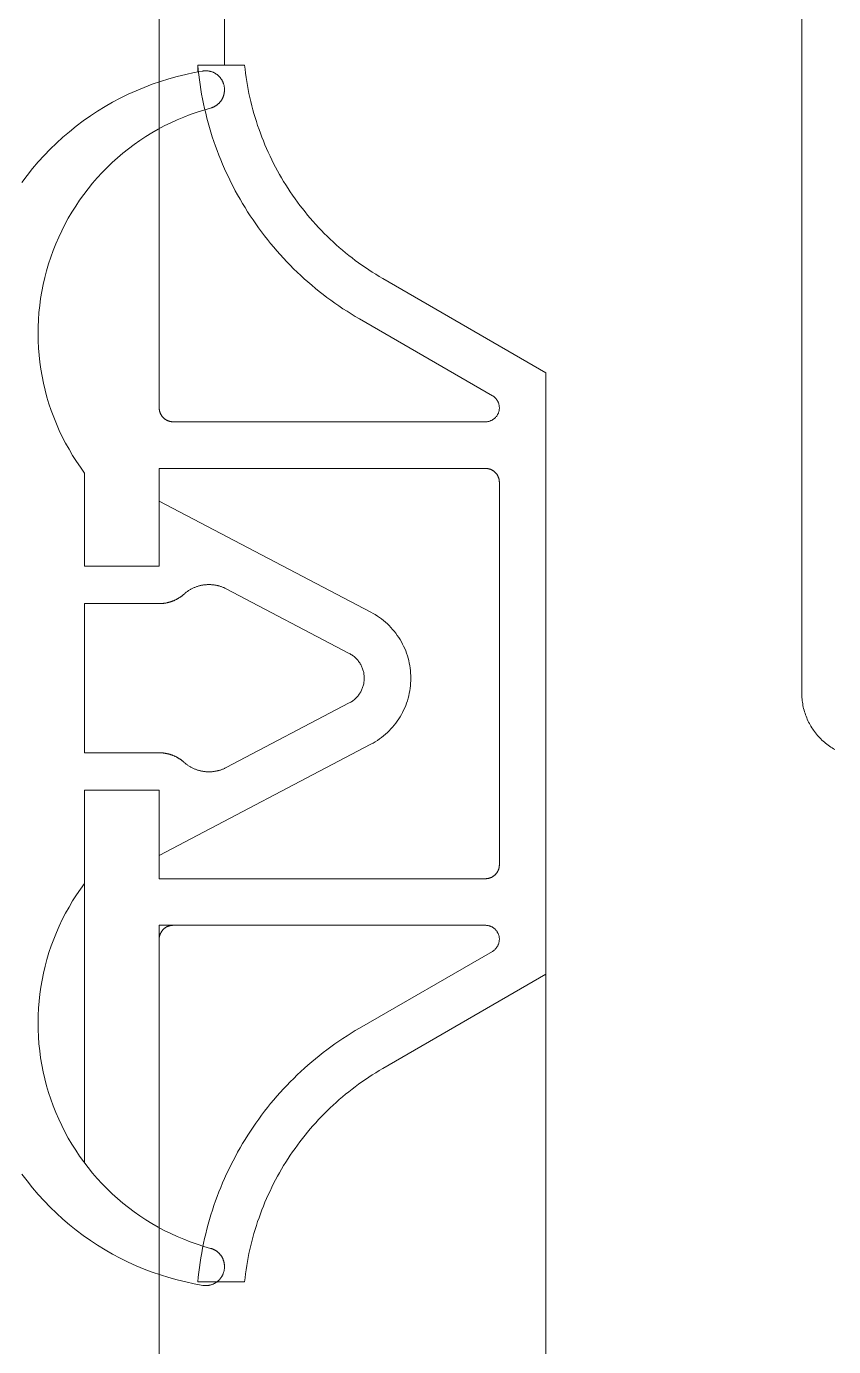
# Model space of a CAD drawing. Header units: millimetres. Extents: x -159872 to 386485, y -250577 to 158966.
# Drawn here: x 368960.78 to 368978.1, y 14295.59 to 14323.9 of the extents above; entities that cross this region are included whole.
import ezdxf

# ---------------------------------------------------------------- set-up
doc = ezdxf.new("R2010")
doc.units = ezdxf.units.MM
doc.layers.get('0').update_dxf_attribs({"lineweight": 25})
doc.layers.add('LDS-equipment-kitchen equipment', color=3, linetype='Continuous', lineweight=13)

# ---------------------------------------------------------------- blocks, each defined once
blk = doc.blocks.new('A$C73be1ed8')
for points in [[(617.19, 672.852, 0), (617.223, 673.036, 0), (617.262, 673.219, 0), (617.306, 673.401, 0), (617.356, 673.581, 0), (617.412, 673.76, 0), (617.473, 673.937, 0), (617.539, 674.111, 0), (617.611, 674.284, 0), (617.689, 674.454, 0), (617.771, 674.622, 0), (617.859, 674.787, 0), (617.952, 674.949, 0), (618.05, 675.109, 0), (618.153, 675.265, 0), (618.26, 675.418, 0), (618.373, 675.567, 0), (618.49, 675.713, 0), (618.611, 675.856, 0), (618.737, 675.994, 0), (618.867, 676.128, 0), (619.001, 676.259, 0), (619.14, 676.385, 0), (619.282, 676.506, 0), (619.428, 676.623, 0), (619.577, 676.736, 0)], [(640.847, 676.736, 0), (640.997, 676.623, 0), (641.142, 676.506, 0), (641.285, 676.385, 0), (641.423, 676.259, 0), (641.557, 676.128, 0), (641.687, 675.994, 0), (641.813, 675.856, 0), (641.934, 675.713, 0), (642.051, 675.567, 0), (642.164, 675.418, 0), (642.271, 675.265, 0), (642.374, 675.109, 0), (642.472, 674.949, 0), (642.565, 674.787, 0), (642.653, 674.622, 0), (642.736, 674.454, 0), (642.813, 674.284, 0), (642.885, 674.111, 0), (642.952, 673.937, 0), (643.013, 673.76, 0), (643.068, 673.581, 0), (643.118, 673.401, 0), (643.163, 673.219, 0), (643.201, 673.036, 0), (643.234, 672.852, 0)], [(617.983, 672.684, 0), (618.025, 672.831, 0), (618.071, 672.976, 0), (618.122, 673.12, 0), (618.177, 673.262, 0), (618.236, 673.403, 0), (618.3, 673.541, 0), (618.367, 673.678, 0), (618.439, 673.812, 0), (618.515, 673.945, 0), (618.595, 674.074, 0), (618.679, 674.202, 0), (618.767, 674.327, 0), (618.858, 674.449, 0), (618.954, 674.568, 0), (619.052, 674.684, 0), (619.155, 674.797, 0), (619.26, 674.907, 0), (619.369, 675.014, 0), (619.481, 675.117, 0), (619.597, 675.217, 0), (619.715, 675.313, 0), (619.836, 675.406, 0), (619.96, 675.495, 0), (620.087, 675.58, 0), (620.216, 675.661, 0), (620.347, 675.738, 0), (620.481, 675.811, 0), (620.617, 675.88, 0), (620.755, 675.945, 0), (620.895, 676.006, 0), (621.037, 676.062, 0), (621.18, 676.114, 0), (621.325, 676.162, 0), (621.471, 676.205, 0), (621.619, 676.243, 0), (621.767, 676.277, 0), (621.917, 676.307, 0), (622.067, 676.332, 0), (622.218, 676.352, 0), (622.37, 676.368, 0), (622.522, 676.379, 0), (622.675, 676.386, 0), (622.827, 676.388, 0), (622.98, 676.385, 0), (623.132, 676.378, 0), (623.284, 676.366, 0), (623.435, 676.349, 0), (623.586, 676.328, 0), (623.737, 676.302, 0), (623.886, 676.271, 0), (624.035, 676.236, 0), (624.182, 676.197, 0), (624.328, 676.153, 0), (624.472, 676.104, 0), (624.616, 676.051, 0), (624.757, 675.994, 0), (624.896, 675.933, 0), (625.034, 675.867, 0), (625.17, 675.797, 0), (625.303, 675.723, 0), (625.434, 675.645, 0), (625.563, 675.563, 0), (625.689, 675.477, 0), (625.812, 675.388, 0)], [(634.612, 675.388, 0), (634.736, 675.477, 0), (634.862, 675.563, 0), (634.99, 675.645, 0), (635.121, 675.723, 0), (635.255, 675.797, 0), (635.39, 675.867, 0), (635.528, 675.933, 0), (635.667, 675.994, 0), (635.809, 676.051, 0), (635.952, 676.104, 0), (636.096, 676.153, 0), (636.242, 676.197, 0), (636.39, 676.236, 0), (636.538, 676.271, 0), (636.688, 676.302, 0), (636.838, 676.328, 0), (636.989, 676.349, 0), (637.14, 676.366, 0), (637.292, 676.378, 0), (637.445, 676.385, 0), (637.597, 676.388, 0), (637.75, 676.386, 0), (637.902, 676.379, 0), (638.054, 676.368, 0), (638.206, 676.352, 0), (638.357, 676.332, 0), (638.507, 676.307, 0), (638.657, 676.277, 0), (638.806, 676.243, 0), (638.953, 676.205, 0), (639.099, 676.162, 0), (639.244, 676.114, 0), (639.388, 676.062, 0), (639.529, 676.006, 0), (639.669, 675.945, 0), (639.807, 675.88, 0), (639.943, 675.811, 0), (640.077, 675.738, 0), (640.209, 675.661, 0), (640.338, 675.58, 0), (640.464, 675.495, 0), (640.588, 675.406, 0), (640.709, 675.313, 0), (640.828, 675.217, 0), (640.943, 675.117, 0), (641.055, 675.014, 0), (641.164, 674.907, 0), (641.27, 674.797, 0), (641.372, 674.684, 0), (641.471, 674.568, 0), (641.566, 674.449, 0), (641.657, 674.327, 0), (641.745, 674.202, 0), (641.829, 674.074, 0), (641.909, 673.945, 0), (641.985, 673.812, 0), (642.057, 673.678, 0), (642.125, 673.541, 0), (642.188, 673.403, 0), (642.248, 673.262, 0), (642.303, 673.12, 0), (642.353, 672.976, 0), (642.399, 672.831, 0), (642.441, 672.684, 0)], [(624.612, 673.788, 0), (624.619, 673.788, 0), (624.627, 673.788, 0), (624.634, 673.787, 0), (624.642, 673.786, 0), (624.649, 673.786, 0), (624.656, 673.785, 0), (624.663, 673.783, 0), (624.671, 673.782, 0), (624.678, 673.781, 0), (624.685, 673.779, 0), (624.692, 673.777, 0), (624.699, 673.775, 0), (624.706, 673.773, 0), (624.713, 673.77, 0), (624.72, 673.768, 0), (624.727, 673.765, 0), (624.734, 673.762, 0), (624.74, 673.759, 0), (624.747, 673.756, 0), (624.754, 673.752, 0), (624.76, 673.749, 0), (624.766, 673.745, 0), (624.773, 673.741, 0), (624.779, 673.737, 0), (624.785, 673.733, 0), (624.791, 673.729, 0), (624.797, 673.724, 0), (624.802, 673.72, 0), (624.808, 673.715, 0), (624.814, 673.71, 0), (624.819, 673.705, 0), (624.824, 673.7, 0), (624.829, 673.695, 0), (624.834, 673.689, 0), (624.839, 673.684, 0), (624.844, 673.678, 0), (624.849, 673.672, 0), (624.853, 673.667, 0), (624.857, 673.661, 0), (624.862, 673.655, 0), (624.866, 673.648, 0), (624.869, 673.642, 0), (624.873, 673.636, 0), (624.877, 673.629, 0), (624.88, 673.623, 0), (624.883, 673.616, 0), (624.886, 673.609, 0), (624.889, 673.603, 0), (624.892, 673.596, 0), (624.895, 673.589, 0), (624.897, 673.582, 0), (624.899, 673.575, 0), (624.901, 673.568, 0), (624.903, 673.561, 0), (624.905, 673.554, 0), (624.906, 673.546, 0), (624.908, 673.539, 0), (624.909, 673.532, 0), (624.91, 673.525, 0), (624.911, 673.517, 0), (624.911, 673.51, 0), (624.912, 673.503, 0), (624.912, 673.495, 0), (624.912, 673.488, 0)], [(628.612, 673.788, 0), (628.612, 673.779, 0), (628.612, 673.77, 0), (628.612, 673.76, 0), (628.611, 673.751, 0), (628.611, 673.742, 0), (628.61, 673.733, 0), (628.61, 673.724, 0), (628.609, 673.715, 0), (628.608, 673.706, 0), (628.607, 673.697, 0), (628.606, 673.688, 0), (628.605, 673.679, 0), (628.603, 673.67, 0), (628.602, 673.661, 0), (628.6, 673.652, 0), (628.599, 673.643, 0), (628.597, 673.634, 0), (628.595, 673.625, 0), (628.593, 673.616, 0), (628.591, 673.607, 0), (628.589, 673.598, 0), (628.587, 673.589, 0), (628.585, 673.58, 0), (628.582, 673.572, 0), (628.58, 673.563, 0), (628.577, 673.554, 0), (628.574, 673.545, 0), (628.572, 673.537, 0), (628.569, 673.528, 0), (628.566, 673.519, 0), (628.563, 673.511, 0), (628.559, 673.502, 0), (628.556, 673.494, 0), (628.553, 673.485, 0), (628.549, 673.477, 0), (628.546, 673.469, 0), (628.542, 673.46, 0), (628.538, 673.452, 0), (628.534, 673.444, 0), (628.53, 673.435, 0), (628.526, 673.427, 0), (628.522, 673.419, 0), (628.518, 673.411, 0), (628.513, 673.403, 0), (628.509, 673.395, 0), (628.505, 673.387, 0), (628.5, 673.379, 0), (628.495, 673.371, 0), (628.49, 673.364, 0), (628.486, 673.356, 0), (628.481, 673.348, 0), (628.475, 673.341, 0), (628.47, 673.333, 0), (628.465, 673.326, 0), (628.46, 673.318, 0), (628.454, 673.311, 0), (628.449, 673.304, 0), (628.443, 673.296, 0), (628.438, 673.289, 0), (628.432, 673.282, 0), (628.426, 673.275, 0), (628.42, 673.268, 0), (628.414, 673.261, 0), (628.408, 673.254, 0)], [(632.016, 673.254, 0), (632.01, 673.261, 0), (632.004, 673.268, 0), (631.998, 673.275, 0), (631.992, 673.282, 0), (631.987, 673.289, 0), (631.981, 673.296, 0), (631.975, 673.304, 0), (631.97, 673.311, 0), (631.964, 673.318, 0), (631.959, 673.326, 0), (631.954, 673.333, 0), (631.949, 673.341, 0), (631.944, 673.348, 0), (631.939, 673.356, 0), (631.934, 673.364, 0), (631.929, 673.371, 0), (631.924, 673.379, 0), (631.92, 673.387, 0), (631.915, 673.395, 0), (631.911, 673.403, 0), (631.906, 673.411, 0), (631.902, 673.419, 0), (631.898, 673.427, 0), (631.894, 673.435, 0), (631.89, 673.444, 0), (631.886, 673.452, 0), (631.882, 673.46, 0), (631.879, 673.469, 0), (631.875, 673.477, 0), (631.872, 673.485, 0), (631.868, 673.494, 0), (631.865, 673.502, 0), (631.862, 673.511, 0), (631.859, 673.519, 0), (631.856, 673.528, 0), (631.853, 673.537, 0), (631.85, 673.545, 0), (631.847, 673.554, 0), (631.844, 673.563, 0), (631.842, 673.572, 0), (631.84, 673.58, 0), (631.837, 673.589, 0), (631.835, 673.598, 0), (631.833, 673.607, 0), (631.831, 673.616, 0), (631.829, 673.625, 0), (631.827, 673.634, 0), (631.825, 673.643, 0), (631.824, 673.652, 0), (631.822, 673.661, 0), (631.821, 673.67, 0), (631.82, 673.679, 0), (631.818, 673.688, 0), (631.817, 673.697, 0), (631.816, 673.706, 0), (631.815, 673.715, 0), (631.815, 673.724, 0), (631.814, 673.733, 0), (631.813, 673.742, 0), (631.813, 673.751, 0), (631.813, 673.76, 0), (631.812, 673.77, 0), (631.812, 673.779, 0), (631.812, 673.788, 0)], [(635.712, 673.488, 0), (635.712, 673.495, 0), (635.712, 673.503, 0), (635.713, 673.51, 0), (635.714, 673.517, 0), (635.714, 673.525, 0), (635.715, 673.532, 0), (635.717, 673.539, 0), (635.718, 673.546, 0), (635.719, 673.554, 0), (635.721, 673.561, 0), (635.723, 673.568, 0), (635.725, 673.575, 0), (635.727, 673.582, 0), (635.73, 673.589, 0), (635.732, 673.596, 0), (635.735, 673.603, 0), (635.738, 673.609, 0), (635.741, 673.616, 0), (635.744, 673.623, 0), (635.748, 673.629, 0), (635.751, 673.636, 0), (635.755, 673.642, 0), (635.759, 673.648, 0), (635.763, 673.655, 0), (635.767, 673.661, 0), (635.771, 673.667, 0), (635.776, 673.672, 0), (635.78, 673.678, 0), (635.785, 673.684, 0), (635.79, 673.689, 0), (635.795, 673.695, 0), (635.8, 673.7, 0), (635.805, 673.705, 0), (635.811, 673.71, 0), (635.816, 673.715, 0), (635.822, 673.72, 0), (635.828, 673.724, 0), (635.833, 673.729, 0), (635.839, 673.733, 0), (635.845, 673.737, 0), (635.852, 673.741, 0), (635.858, 673.745, 0), (635.864, 673.749, 0), (635.871, 673.752, 0), (635.877, 673.756, 0), (635.884, 673.759, 0), (635.891, 673.762, 0), (635.897, 673.765, 0), (635.904, 673.768, 0), (635.911, 673.77, 0), (635.918, 673.773, 0), (635.925, 673.775, 0), (635.932, 673.777, 0), (635.939, 673.779, 0), (635.946, 673.781, 0), (635.954, 673.782, 0), (635.961, 673.783, 0), (635.968, 673.785, 0), (635.975, 673.786, 0), (635.983, 673.786, 0), (635.99, 673.787, 0), (635.997, 673.788, 0), (636.005, 673.788, 0), (636.012, 673.788, 0)], [(628.296, 672.349, 0), (628.289, 672.363, 0), (628.282, 672.376, 0), (628.276, 672.39, 0), (628.27, 672.404, 0), (628.264, 672.418, 0), (628.258, 672.432, 0), (628.253, 672.446, 0), (628.248, 672.461, 0), (628.243, 672.475, 0), (628.239, 672.489, 0), (628.234, 672.504, 0), (628.23, 672.519, 0), (628.227, 672.533, 0), (628.223, 672.548, 0), (628.22, 672.563, 0), (628.217, 672.578, 0), (628.215, 672.593, 0), (628.212, 672.608, 0), (628.21, 672.623, 0), (628.209, 672.638, 0), (628.207, 672.653, 0), (628.206, 672.668, 0), (628.205, 672.683, 0), (628.205, 672.698, 0), (628.204, 672.713, 0), (628.204, 672.729, 0), (628.205, 672.744, 0), (628.205, 672.759, 0), (628.206, 672.774, 0), (628.207, 672.789, 0), (628.209, 672.804, 0), (628.21, 672.819, 0), (628.213, 672.834, 0), (628.215, 672.849, 0), (628.217, 672.864, 0), (628.22, 672.879, 0), (628.223, 672.894, 0), (628.227, 672.909, 0), (628.231, 672.924, 0), (628.234, 672.938, 0), (628.239, 672.953, 0), (628.243, 672.967, 0), (628.248, 672.982, 0), (628.253, 672.996, 0), (628.259, 673.01, 0), (628.264, 673.024, 0), (628.27, 673.038, 0), (628.276, 673.052, 0), (628.283, 673.066, 0), (628.289, 673.079, 0), (628.296, 673.093, 0), (628.303, 673.106, 0), (628.311, 673.119, 0), (628.318, 673.132, 0), (628.326, 673.145, 0), (628.335, 673.158, 0), (628.343, 673.171, 0), (628.352, 673.183, 0), (628.36, 673.196, 0), (628.37, 673.208, 0), (628.379, 673.22, 0), (628.388, 673.231, 0), (628.398, 673.243, 0), (628.408, 673.254, 0)], [(632.016, 673.254, 0), (632.026, 673.243, 0), (632.036, 673.231, 0), (632.045, 673.22, 0), (632.055, 673.208, 0), (632.064, 673.196, 0), (632.073, 673.183, 0), (632.081, 673.171, 0), (632.09, 673.158, 0), (632.098, 673.145, 0), (632.106, 673.132, 0), (632.114, 673.119, 0), (632.121, 673.106, 0), (632.128, 673.093, 0), (632.135, 673.079, 0), (632.142, 673.066, 0), (632.148, 673.052, 0), (632.154, 673.038, 0), (632.16, 673.024, 0), (632.166, 673.01, 0), (632.171, 672.996, 0), (632.176, 672.982, 0), (632.181, 672.967, 0), (632.186, 672.953, 0), (632.19, 672.938, 0), (632.194, 672.924, 0), (632.197, 672.909, 0), (632.201, 672.894, 0), (632.204, 672.879, 0), (632.207, 672.864, 0), (632.209, 672.849, 0), (632.212, 672.834, 0), (632.214, 672.819, 0), (632.215, 672.804, 0), (632.217, 672.789, 0), (632.218, 672.774, 0), (632.219, 672.759, 0), (632.22, 672.744, 0), (632.22, 672.729, 0), (632.22, 672.713, 0), (632.22, 672.698, 0), (632.219, 672.683, 0), (632.218, 672.668, 0), (632.217, 672.653, 0), (632.216, 672.638, 0), (632.214, 672.623, 0), (632.212, 672.608, 0), (632.21, 672.593, 0), (632.207, 672.578, 0), (632.204, 672.563, 0), (632.201, 672.548, 0), (632.198, 672.533, 0), (632.194, 672.519, 0), (632.19, 672.504, 0), (632.186, 672.489, 0), (632.181, 672.475, 0), (632.176, 672.461, 0), (632.171, 672.446, 0), (632.166, 672.432, 0), (632.16, 672.418, 0), (632.154, 672.404, 0), (632.148, 672.39, 0), (632.142, 672.376, 0), (632.135, 672.363, 0), (632.128, 672.349, 0)], [(617.585, 672.388, 0), (617.574, 672.388, 0), (617.563, 672.388, 0), (617.552, 672.389, 0), (617.542, 672.39, 0), (617.531, 672.392, 0), (617.52, 672.393, 0), (617.51, 672.395, 0), (617.499, 672.397, 0), (617.488, 672.4, 0), (617.478, 672.402, 0), (617.468, 672.405, 0), (617.457, 672.409, 0), (617.447, 672.412, 0), (617.437, 672.416, 0), (617.427, 672.42, 0), (617.417, 672.425, 0), (617.407, 672.429, 0), (617.398, 672.434, 0), (617.388, 672.44, 0), (617.379, 672.445, 0), (617.37, 672.451, 0), (617.361, 672.457, 0), (617.352, 672.463, 0), (617.343, 672.469, 0), (617.334, 672.476, 0), (617.326, 672.483, 0), (617.318, 672.49, 0), (617.31, 672.497, 0), (617.302, 672.505, 0), (617.295, 672.513, 0), (617.287, 672.521, 0), (617.28, 672.529, 0), (617.273, 672.537, 0), (617.267, 672.546, 0), (617.26, 672.554, 0), (617.254, 672.563, 0), (617.248, 672.572, 0), (617.242, 672.581, 0), (617.237, 672.591, 0), (617.232, 672.6, 0), (617.227, 672.61, 0), (617.222, 672.62, 0), (617.218, 672.63, 0), (617.213, 672.64, 0), (617.21, 672.65, 0), (617.206, 672.66, 0), (617.203, 672.67, 0), (617.2, 672.681, 0), (617.197, 672.691, 0), (617.194, 672.702, 0), (617.192, 672.712, 0), (617.19, 672.723, 0), (617.189, 672.734, 0), (617.187, 672.744, 0), (617.186, 672.755, 0), (617.186, 672.766, 0), (617.185, 672.777, 0), (617.185, 672.787, 0), (617.185, 672.798, 0), (617.185, 672.809, 0), (617.186, 672.82, 0), (617.187, 672.831, 0), (617.189, 672.841, 0), (617.19, 672.852, 0)], [(617.262, 672.959, 0), (617.367, 672.949, 0), (617.471, 672.938, 0), (617.575, 672.924, 0), (617.679, 672.91, 0), (617.782, 672.893, 0), (617.885, 672.876, 0), (617.989, 672.856, 0), (618.091, 672.835, 0), (618.194, 672.813, 0), (618.296, 672.789, 0), (618.397, 672.764, 0), (618.499, 672.737, 0), (618.6, 672.708, 0), (618.7, 672.678, 0), (618.8, 672.646, 0), (618.9, 672.613, 0), (618.999, 672.579, 0), (619.097, 672.543, 0), (619.195, 672.506, 0), (619.292, 672.467, 0), (619.389, 672.426, 0), (619.485, 672.384, 0), (619.581, 672.341, 0), (619.676, 672.296, 0), (619.77, 672.25, 0), (619.863, 672.203, 0), (619.956, 672.154, 0), (620.048, 672.104, 0), (620.139, 672.052, 0), (620.23, 671.999, 0), (620.319, 671.945, 0), (620.408, 671.889, 0), (620.496, 671.832, 0), (620.583, 671.774, 0), (620.67, 671.714, 0), (620.755, 671.653, 0), (620.839, 671.591, 0), (620.923, 671.527, 0), (621.005, 671.463, 0), (621.087, 671.397, 0), (621.167, 671.33, 0), (621.247, 671.261, 0), (621.325, 671.192, 0), (621.403, 671.121, 0), (621.479, 671.049, 0), (621.555, 670.976, 0), (621.629, 670.902, 0), (621.702, 670.827, 0), (621.774, 670.751, 0), (621.845, 670.673, 0), (621.914, 670.595, 0), (621.983, 670.515, 0), (622.05, 670.435, 0), (622.116, 670.354, 0), (622.181, 670.271, 0), (622.244, 670.188, 0), (622.307, 670.103, 0), (622.368, 670.018, 0), (622.427, 669.932, 0), (622.486, 669.845, 0), (622.543, 669.757, 0), (622.599, 669.668, 0), (622.653, 669.579, 0), (622.706, 669.488, 0)], [(637.918, 669.488, 0), (637.971, 669.579, 0), (638.025, 669.668, 0), (638.081, 669.757, 0), (638.138, 669.845, 0), (638.197, 669.932, 0), (638.257, 670.018, 0), (638.318, 670.104, 0), (638.38, 670.188, 0), (638.443, 670.271, 0), (638.508, 670.354, 0), (638.574, 670.435, 0), (638.641, 670.516, 0), (638.71, 670.595, 0), (638.78, 670.674, 0), (638.85, 670.751, 0), (638.922, 670.827, 0), (638.995, 670.903, 0), (639.069, 670.977, 0), (639.145, 671.05, 0), (639.221, 671.122, 0), (639.299, 671.192, 0), (639.377, 671.262, 0), (639.457, 671.33, 0), (639.537, 671.397, 0), (639.619, 671.463, 0), (639.701, 671.528, 0), (639.785, 671.591, 0), (639.869, 671.654, 0), (639.954, 671.715, 0), (640.041, 671.774, 0), (640.128, 671.833, 0), (640.216, 671.89, 0), (640.305, 671.945, 0), (640.394, 672, 0), (640.485, 672.053, 0), (640.576, 672.105, 0), (640.668, 672.155, 0), (640.761, 672.204, 0), (640.854, 672.251, 0), (640.948, 672.297, 0), (641.043, 672.342, 0), (641.139, 672.385, 0), (641.235, 672.427, 0), (641.332, 672.468, 0), (641.429, 672.507, 0), (641.527, 672.544, 0), (641.625, 672.58, 0), (641.724, 672.615, 0), (641.824, 672.648, 0), (641.924, 672.679, 0), (642.024, 672.709, 0), (642.125, 672.738, 0), (642.227, 672.765, 0), (642.328, 672.79, 0), (642.43, 672.814, 0), (642.533, 672.837, 0), (642.636, 672.858, 0), (642.739, 672.877, 0), (642.842, 672.895, 0), (642.946, 672.911, 0), (643.049, 672.926, 0), (643.154, 672.939, 0), (643.258, 672.951, 0), (643.362, 672.961, 0)], [(643.234, 672.852, 0), (643.236, 672.841, 0), (643.237, 672.831, 0), (643.238, 672.82, 0), (643.239, 672.809, 0), (643.239, 672.798, 0), (643.239, 672.787, 0), (643.239, 672.777, 0), (643.239, 672.766, 0), (643.238, 672.755, 0), (643.237, 672.744, 0), (643.236, 672.734, 0), (643.234, 672.723, 0), (643.232, 672.712, 0), (643.23, 672.702, 0), (643.227, 672.691, 0), (643.225, 672.681, 0), (643.222, 672.67, 0), (643.218, 672.66, 0), (643.215, 672.65, 0), (643.211, 672.64, 0), (643.207, 672.63, 0), (643.202, 672.62, 0), (643.198, 672.61, 0), (643.193, 672.6, 0), (643.187, 672.591, 0), (643.182, 672.581, 0), (643.176, 672.572, 0), (643.17, 672.563, 0), (643.164, 672.554, 0), (643.158, 672.546, 0), (643.151, 672.537, 0), (643.144, 672.529, 0), (643.137, 672.521, 0), (643.13, 672.513, 0), (643.122, 672.505, 0), (643.114, 672.497, 0), (643.106, 672.49, 0), (643.098, 672.483, 0), (643.09, 672.476, 0), (643.081, 672.469, 0), (643.073, 672.463, 0), (643.064, 672.457, 0), (643.055, 672.451, 0), (643.045, 672.445, 0), (643.036, 672.44, 0), (643.027, 672.434, 0), (643.017, 672.429, 0), (643.007, 672.425, 0), (642.997, 672.42, 0), (642.987, 672.416, 0), (642.977, 672.412, 0), (642.967, 672.409, 0), (642.957, 672.405, 0), (642.946, 672.402, 0), (642.936, 672.4, 0), (642.925, 672.397, 0), (642.915, 672.395, 0), (642.904, 672.393, 0), (642.893, 672.392, 0), (642.883, 672.39, 0), (642.872, 672.389, 0), (642.861, 672.388, 0), (642.85, 672.388, 0), (642.839, 672.388, 0)], [(617.983, 672.684, 0), (617.981, 672.676, 0), (617.979, 672.668, 0), (617.976, 672.661, 0), (617.973, 672.653, 0), (617.97, 672.645, 0), (617.968, 672.638, 0), (617.964, 672.63, 0), (617.961, 672.623, 0), (617.958, 672.615, 0), (617.954, 672.608, 0), (617.95, 672.601, 0), (617.946, 672.593, 0), (617.942, 672.586, 0), (617.938, 672.579, 0), (617.934, 672.572, 0), (617.929, 672.566, 0), (617.925, 672.559, 0), (617.92, 672.552, 0), (617.915, 672.546, 0), (617.91, 672.539, 0), (617.905, 672.533, 0), (617.9, 672.527, 0), (617.894, 672.52, 0), (617.889, 672.514, 0), (617.883, 672.508, 0), (617.877, 672.503, 0), (617.871, 672.497, 0), (617.865, 672.491, 0), (617.859, 672.486, 0), (617.853, 672.481, 0), (617.847, 672.476, 0), (617.84, 672.47, 0), (617.834, 672.466, 0), (617.827, 672.461, 0), (617.82, 672.456, 0), (617.813, 672.452, 0), (617.807, 672.447, 0), (617.8, 672.443, 0), (617.792, 672.439, 0), (617.785, 672.435, 0), (617.778, 672.431, 0), (617.771, 672.428, 0), (617.763, 672.424, 0), (617.756, 672.421, 0), (617.748, 672.418, 0), (617.741, 672.415, 0), (617.733, 672.412, 0), (617.725, 672.409, 0), (617.718, 672.407, 0), (617.71, 672.404, 0), (617.702, 672.402, 0), (617.694, 672.4, 0), (617.686, 672.398, 0), (617.678, 672.396, 0), (617.67, 672.395, 0), (617.662, 672.393, 0), (617.654, 672.392, 0), (617.646, 672.391, 0), (617.638, 672.39, 0), (617.629, 672.389, 0), (617.621, 672.389, 0), (617.613, 672.388, 0), (617.605, 672.388, 0), (617.597, 672.388, 0)], [(642.827, 672.388, 0), (642.819, 672.388, 0), (642.811, 672.388, 0), (642.803, 672.389, 0), (642.795, 672.389, 0), (642.787, 672.39, 0), (642.779, 672.391, 0), (642.77, 672.392, 0), (642.762, 672.393, 0), (642.754, 672.395, 0), (642.746, 672.396, 0), (642.738, 672.398, 0), (642.73, 672.4, 0), (642.722, 672.402, 0), (642.715, 672.404, 0), (642.707, 672.407, 0), (642.699, 672.409, 0), (642.691, 672.412, 0), (642.684, 672.415, 0), (642.676, 672.418, 0), (642.668, 672.421, 0), (642.661, 672.424, 0), (642.654, 672.428, 0), (642.646, 672.431, 0), (642.639, 672.435, 0), (642.632, 672.439, 0), (642.625, 672.443, 0), (642.618, 672.447, 0), (642.611, 672.452, 0), (642.604, 672.456, 0), (642.597, 672.461, 0), (642.591, 672.466, 0), (642.584, 672.47, 0), (642.578, 672.476, 0), (642.571, 672.481, 0), (642.565, 672.486, 0), (642.559, 672.491, 0), (642.553, 672.497, 0), (642.547, 672.503, 0), (642.541, 672.508, 0), (642.536, 672.514, 0), (642.53, 672.52, 0), (642.525, 672.527, 0), (642.519, 672.533, 0), (642.514, 672.539, 0), (642.509, 672.546, 0), (642.504, 672.552, 0), (642.5, 672.559, 0), (642.495, 672.566, 0), (642.491, 672.572, 0), (642.486, 672.579, 0), (642.482, 672.586, 0), (642.478, 672.593, 0), (642.474, 672.601, 0), (642.47, 672.608, 0), (642.467, 672.615, 0), (642.463, 672.623, 0), (642.46, 672.63, 0), (642.457, 672.638, 0), (642.454, 672.645, 0), (642.451, 672.653, 0), (642.448, 672.661, 0), (642.446, 672.668, 0), (642.443, 672.676, 0), (642.441, 672.684, 0)], [(617.262, 671.956, 0), (617.35, 671.946, 0), (617.438, 671.935, 0), (617.526, 671.923, 0), (617.613, 671.909, 0), (617.7, 671.894, 0), (617.787, 671.878, 0), (617.874, 671.861, 0), (617.96, 671.842, 0), (618.047, 671.822, 0), (618.133, 671.8, 0), (618.218, 671.778, 0), (618.303, 671.754, 0), (618.388, 671.729, 0), (618.473, 671.703, 0), (618.557, 671.675, 0), (618.64, 671.646, 0), (618.724, 671.616, 0), (618.806, 671.585, 0), (618.889, 671.552, 0), (618.971, 671.519, 0), (619.052, 671.484, 0), (619.133, 671.448, 0), (619.213, 671.41, 0), (619.293, 671.372, 0), (619.372, 671.332, 0), (619.45, 671.291, 0), (619.528, 671.249, 0), (619.606, 671.206, 0), (619.682, 671.162, 0), (619.758, 671.117, 0), (619.833, 671.07, 0), (619.908, 671.023, 0), (619.982, 670.974, 0), (620.055, 670.924, 0), (620.128, 670.873, 0), (620.199, 670.821, 0), (620.27, 670.768, 0), (620.34, 670.714, 0), (620.41, 670.659, 0), (620.478, 670.603, 0), (620.546, 670.546, 0), (620.613, 670.488, 0), (620.679, 670.429, 0), (620.744, 670.369, 0), (620.808, 670.308, 0), (620.871, 670.246, 0), (620.933, 670.184, 0), (620.995, 670.12, 0), (621.055, 670.055, 0), (621.115, 669.99, 0), (621.173, 669.923, 0), (621.231, 669.856, 0), (621.287, 669.788, 0), (621.343, 669.719, 0), (621.398, 669.65, 0), (621.451, 669.579, 0), (621.503, 669.508, 0), (621.555, 669.436, 0), (621.605, 669.363, 0), (621.654, 669.289, 0), (621.703, 669.215, 0), (621.75, 669.14, 0), (621.796, 669.065, 0), (621.84, 668.988, 0)], [(638.784, 668.988, 0), (638.829, 669.065, 0), (638.875, 669.14, 0), (638.922, 669.215, 0), (638.97, 669.289, 0), (639.019, 669.363, 0), (639.069, 669.436, 0), (639.121, 669.508, 0), (639.173, 669.579, 0), (639.227, 669.65, 0), (639.281, 669.719, 0), (639.337, 669.788, 0), (639.393, 669.856, 0), (639.451, 669.923, 0), (639.509, 669.99, 0), (639.569, 670.055, 0), (639.629, 670.12, 0), (639.691, 670.184, 0), (639.753, 670.246, 0), (639.816, 670.308, 0), (639.881, 670.369, 0), (639.946, 670.429, 0), (640.012, 670.488, 0), (640.078, 670.546, 0), (640.146, 670.603, 0), (640.215, 670.659, 0), (640.284, 670.714, 0), (640.354, 670.768, 0), (640.425, 670.821, 0), (640.497, 670.873, 0), (640.569, 670.924, 0), (640.642, 670.974, 0), (640.716, 671.023, 0), (640.791, 671.07, 0), (640.866, 671.117, 0), (640.942, 671.162, 0), (641.019, 671.206, 0), (641.096, 671.249, 0), (641.174, 671.291, 0), (641.252, 671.332, 0), (641.332, 671.372, 0), (641.411, 671.41, 0), (641.492, 671.448, 0), (641.572, 671.484, 0), (641.654, 671.519, 0), (641.735, 671.552, 0), (641.818, 671.585, 0), (641.901, 671.616, 0), (641.984, 671.646, 0), (642.068, 671.675, 0), (642.152, 671.703, 0), (642.236, 671.729, 0), (642.321, 671.754, 0), (642.406, 671.778, 0), (642.492, 671.8, 0), (642.578, 671.822, 0), (642.664, 671.842, 0), (642.75, 671.861, 0), (642.837, 671.878, 0), (642.924, 671.894, 0), (643.011, 671.909, 0), (643.099, 671.923, 0), (643.186, 671.935, 0), (643.274, 671.946, 0), (643.362, 671.956, 0)], [(630.743, 669.709, 0), (630.734, 669.691, 0), (630.723, 669.674, 0), (630.712, 669.657, 0), (630.701, 669.64, 0), (630.689, 669.623, 0), (630.676, 669.607, 0), (630.663, 669.592, 0), (630.649, 669.577, 0), (630.635, 669.562, 0), (630.62, 669.548, 0), (630.605, 669.534, 0), (630.589, 669.521, 0), (630.573, 669.509, 0), (630.557, 669.497, 0), (630.54, 669.485, 0), (630.523, 669.474, 0), (630.505, 669.464, 0), (630.487, 669.455, 0), (630.469, 669.445, 0), (630.45, 669.437, 0), (630.431, 669.429, 0), (630.412, 669.422, 0), (630.393, 669.416, 0), (630.373, 669.41, 0), (630.354, 669.405, 0), (630.334, 669.4, 0), (630.314, 669.397, 0), (630.293, 669.393, 0), (630.273, 669.391, 0), (630.253, 669.389, 0), (630.233, 669.388, 0), (630.212, 669.388, 0), (630.192, 669.388, 0), (630.171, 669.389, 0), (630.151, 669.391, 0), (630.131, 669.393, 0), (630.111, 669.397, 0), (630.091, 669.4, 0), (630.071, 669.405, 0), (630.051, 669.41, 0), (630.031, 669.416, 0), (630.012, 669.422, 0), (629.993, 669.429, 0), (629.974, 669.437, 0), (629.956, 669.445, 0), (629.937, 669.455, 0), (629.919, 669.464, 0), (629.902, 669.474, 0), (629.884, 669.485, 0), (629.868, 669.497, 0), (629.851, 669.509, 0), (629.835, 669.521, 0), (629.819, 669.534, 0), (629.804, 669.548, 0), (629.789, 669.562, 0), (629.775, 669.577, 0), (629.761, 669.592, 0), (629.748, 669.607, 0), (629.736, 669.623, 0), (629.723, 669.64, 0), (629.712, 669.657, 0), (629.701, 669.674, 0), (629.691, 669.691, 0), (629.681, 669.709, 0)], [(631.629, 669.245, 0), (631.603, 669.197, 0), (631.575, 669.15, 0), (631.546, 669.104, 0), (631.515, 669.059, 0), (631.483, 669.016, 0), (631.449, 668.973, 0), (631.414, 668.932, 0), (631.377, 668.891, 0), (631.339, 668.852, 0), (631.3, 668.815, 0), (631.26, 668.778, 0), (631.218, 668.744, 0), (631.175, 668.71, 0), (631.131, 668.678, 0), (631.086, 668.648, 0), (631.04, 668.619, 0), (630.993, 668.591, 0), (630.945, 668.566, 0), (630.896, 668.542, 0), (630.847, 668.519, 0), (630.797, 668.498, 0), (630.746, 668.479, 0), (630.694, 668.462, 0), (630.642, 668.447, 0), (630.589, 668.433, 0), (630.536, 668.421, 0), (630.483, 668.411, 0), (630.429, 668.403, 0), (630.375, 668.396, 0), (630.321, 668.392, 0), (630.267, 668.389, 0), (630.212, 668.388, 0), (630.158, 668.389, 0), (630.103, 668.392, 0), (630.049, 668.396, 0), (629.995, 668.403, 0), (629.942, 668.411, 0), (629.888, 668.421, 0), (629.835, 668.433, 0), (629.782, 668.447, 0), (629.73, 668.462, 0), (629.679, 668.479, 0), (629.628, 668.498, 0), (629.577, 668.519, 0), (629.528, 668.542, 0), (629.479, 668.566, 0), (629.431, 668.591, 0), (629.384, 668.619, 0), (629.338, 668.648, 0), (629.293, 668.678, 0), (629.249, 668.71, 0), (629.206, 668.744, 0), (629.165, 668.778, 0), (629.124, 668.815, 0), (629.085, 668.852, 0), (629.047, 668.891, 0), (629.01, 668.932, 0), (628.975, 668.973, 0), (628.941, 669.016, 0), (628.909, 669.059, 0), (628.878, 669.104, 0), (628.849, 669.15, 0), (628.821, 669.197, 0), (628.795, 669.245, 0)], [(624.912, 666.788, 0), (624.912, 666.776, 0), (624.911, 666.763, 0), (624.91, 666.751, 0), (624.908, 666.739, 0), (624.906, 666.727, 0), (624.903, 666.715, 0), (624.9, 666.703, 0), (624.896, 666.691, 0), (624.892, 666.68, 0), (624.887, 666.669, 0), (624.882, 666.657, 0), (624.877, 666.646, 0), (624.871, 666.636, 0), (624.864, 666.625, 0), (624.857, 666.615, 0), (624.85, 666.605, 0), (624.842, 666.596, 0), (624.834, 666.586, 0), (624.826, 666.577, 0), (624.817, 666.569, 0), (624.808, 666.561, 0), (624.799, 666.553, 0), (624.789, 666.545, 0), (624.779, 666.538, 0), (624.768, 666.532, 0), (624.758, 666.526, 0), (624.747, 666.52, 0), (624.736, 666.515, 0), (624.725, 666.51, 0), (624.713, 666.505, 0), (624.702, 666.502, 0), (624.69, 666.498, 0), (624.678, 666.495, 0), (624.666, 666.493, 0), (624.654, 666.491, 0), (624.642, 666.489, 0), (624.629, 666.488, 0), (624.617, 666.488, 0), (624.605, 666.488, 0), (624.593, 666.489, 0), (624.58, 666.49, 0), (624.568, 666.491, 0), (624.556, 666.493, 0), (624.544, 666.496, 0), (624.532, 666.499, 0), (624.52, 666.502, 0), (624.509, 666.506, 0), (624.497, 666.511, 0), (624.486, 666.516, 0), (624.475, 666.521, 0), (624.464, 666.527, 0), (624.454, 666.533, 0), (624.443, 666.54, 0), (624.433, 666.547, 0), (624.424, 666.554, 0), (624.414, 666.562, 0), (624.405, 666.571, 0), (624.397, 666.579, 0), (624.388, 666.588, 0), (624.38, 666.598, 0), (624.373, 666.607, 0), (624.365, 666.617, 0), (624.359, 666.627, 0), (624.352, 666.638, 0)], [(626.212, 666.488, 0), (626.205, 666.488, 0), (626.197, 666.488, 0), (626.19, 666.489, 0), (626.183, 666.489, 0), (626.175, 666.49, 0), (626.168, 666.491, 0), (626.161, 666.492, 0), (626.154, 666.494, 0), (626.146, 666.495, 0), (626.139, 666.497, 0), (626.132, 666.499, 0), (626.125, 666.501, 0), (626.118, 666.503, 0), (626.111, 666.505, 0), (626.104, 666.508, 0), (626.097, 666.511, 0), (626.091, 666.514, 0), (626.084, 666.517, 0), (626.077, 666.52, 0), (626.071, 666.523, 0), (626.064, 666.527, 0), (626.058, 666.531, 0), (626.052, 666.534, 0), (626.045, 666.538, 0), (626.039, 666.543, 0), (626.033, 666.547, 0), (626.028, 666.551, 0), (626.022, 666.556, 0), (626.016, 666.561, 0), (626.011, 666.566, 0), (626.005, 666.571, 0), (626, 666.576, 0), (625.995, 666.581, 0), (625.99, 666.586, 0), (625.985, 666.592, 0), (625.98, 666.598, 0), (625.976, 666.603, 0), (625.971, 666.609, 0), (625.967, 666.615, 0), (625.963, 666.621, 0), (625.959, 666.627, 0), (625.955, 666.634, 0), (625.951, 666.64, 0), (625.948, 666.646, 0), (625.944, 666.653, 0), (625.941, 666.66, 0), (625.938, 666.666, 0), (625.935, 666.673, 0), (625.932, 666.68, 0), (625.93, 666.687, 0), (625.927, 666.694, 0), (625.925, 666.701, 0), (625.923, 666.708, 0), (625.921, 666.715, 0), (625.919, 666.722, 0), (625.918, 666.729, 0), (625.917, 666.737, 0), (625.915, 666.744, 0), (625.914, 666.751, 0), (625.914, 666.758, 0), (625.913, 666.766, 0), (625.912, 666.773, 0), (625.912, 666.781, 0), (625.912, 666.788, 0)], [(634.712, 666.788, 0), (634.712, 666.781, 0), (634.712, 666.773, 0), (634.711, 666.766, 0), (634.711, 666.758, 0), (634.71, 666.751, 0), (634.709, 666.744, 0), (634.708, 666.737, 0), (634.706, 666.729, 0), (634.705, 666.722, 0), (634.703, 666.715, 0), (634.701, 666.708, 0), (634.699, 666.701, 0), (634.697, 666.694, 0), (634.695, 666.687, 0), (634.692, 666.68, 0), (634.689, 666.673, 0), (634.686, 666.666, 0), (634.683, 666.66, 0), (634.68, 666.653, 0), (634.677, 666.646, 0), (634.673, 666.64, 0), (634.669, 666.634, 0), (634.666, 666.627, 0), (634.662, 666.621, 0), (634.657, 666.615, 0), (634.653, 666.609, 0), (634.649, 666.603, 0), (634.644, 666.598, 0), (634.639, 666.592, 0), (634.634, 666.586, 0), (634.629, 666.581, 0), (634.624, 666.576, 0), (634.619, 666.571, 0), (634.614, 666.566, 0), (634.608, 666.561, 0), (634.602, 666.556, 0), (634.597, 666.551, 0), (634.591, 666.547, 0), (634.585, 666.543, 0), (634.579, 666.538, 0), (634.573, 666.534, 0), (634.566, 666.531, 0), (634.56, 666.527, 0), (634.554, 666.523, 0), (634.547, 666.52, 0), (634.54, 666.517, 0), (634.534, 666.514, 0), (634.527, 666.511, 0), (634.52, 666.508, 0), (634.513, 666.505, 0), (634.506, 666.503, 0), (634.499, 666.501, 0), (634.492, 666.499, 0), (634.485, 666.497, 0), (634.478, 666.495, 0), (634.471, 666.494, 0), (634.463, 666.492, 0), (634.456, 666.491, 0), (634.449, 666.49, 0), (634.442, 666.489, 0), (634.434, 666.489, 0), (634.427, 666.488, 0), (634.419, 666.488, 0), (634.412, 666.488, 0)], [(636.272, 666.638, 0), (636.266, 666.627, 0), (636.259, 666.617, 0), (636.252, 666.607, 0), (636.244, 666.598, 0), (636.236, 666.588, 0), (636.228, 666.579, 0), (636.219, 666.571, 0), (636.21, 666.562, 0), (636.201, 666.554, 0), (636.191, 666.547, 0), (636.181, 666.54, 0), (636.171, 666.533, 0), (636.16, 666.527, 0), (636.149, 666.521, 0), (636.138, 666.516, 0), (636.127, 666.511, 0), (636.115, 666.506, 0), (636.104, 666.502, 0), (636.092, 666.499, 0), (636.08, 666.496, 0), (636.068, 666.493, 0), (636.056, 666.491, 0), (636.044, 666.49, 0), (636.032, 666.489, 0), (636.019, 666.488, 0), (636.007, 666.488, 0), (635.995, 666.488, 0), (635.983, 666.489, 0), (635.971, 666.491, 0), (635.958, 666.493, 0), (635.946, 666.495, 0), (635.934, 666.498, 0), (635.923, 666.502, 0), (635.911, 666.505, 0), (635.9, 666.51, 0), (635.888, 666.515, 0), (635.877, 666.52, 0), (635.866, 666.526, 0), (635.856, 666.532, 0), (635.845, 666.538, 0), (635.835, 666.545, 0), (635.826, 666.553, 0), (635.816, 666.561, 0), (635.807, 666.569, 0), (635.798, 666.577, 0), (635.79, 666.586, 0), (635.782, 666.596, 0), (635.774, 666.605, 0), (635.767, 666.615, 0), (635.76, 666.625, 0), (635.754, 666.636, 0), (635.748, 666.646, 0), (635.742, 666.657, 0), (635.737, 666.669, 0), (635.732, 666.68, 0), (635.728, 666.691, 0), (635.724, 666.703, 0), (635.721, 666.715, 0), (635.718, 666.727, 0), (635.716, 666.739, 0), (635.714, 666.751, 0), (635.713, 666.763, 0), (635.712, 666.776, 0), (635.712, 666.788, 0)], [(628.682, 659.29, 0), (628.699, 659.32, 0), (628.717, 659.349, 0), (628.736, 659.378, 0), (628.755, 659.406, 0), (628.776, 659.434, 0), (628.796, 659.461, 0), (628.818, 659.488, 0), (628.84, 659.514, 0), (628.863, 659.54, 0), (628.886, 659.565, 0), (628.91, 659.59, 0), (628.935, 659.614, 0), (628.96, 659.637, 0), (628.986, 659.66, 0), (629.012, 659.682, 0), (629.039, 659.704, 0), (629.066, 659.724, 0), (629.094, 659.745, 0), (629.122, 659.764, 0), (629.151, 659.783, 0), (629.18, 659.801, 0), (629.21, 659.818, 0), (629.24, 659.835, 0), (629.271, 659.851, 0), (629.301, 659.866, 0), (629.333, 659.88, 0), (629.364, 659.893, 0), (629.396, 659.906, 0), (629.428, 659.918, 0), (629.461, 659.929, 0), (629.494, 659.94, 0), (629.527, 659.949, 0), (629.56, 659.958, 0), (629.593, 659.966, 0), (629.627, 659.973, 0), (629.661, 659.979, 0), (629.695, 659.985, 0), (629.729, 659.989, 0), (629.763, 659.993, 0), (629.797, 659.996, 0), (629.831, 659.998, 0), (629.866, 660, 0), (629.9, 660, 0)]]:
    blk.add_polyline3d(points)
at = {"transparency": 33554687}
for points in [[(625.812, 675.388, 0), (619.812, 675.388, 0)], [(625.812, 675.388, 0), (627.812, 675.388, 0)], [(627.812, 675.388, 0), (627.812, 673.788, 0)], [(628.612, 675.388, 0), (628.612, 673.788, 0)], [(631.812, 675.388, 0), (628.612, 675.388, 0)], [(631.812, 673.788, 0), (631.812, 675.388, 0)], [(632.612, 675.388, 0), (634.612, 675.388, 0)], [(632.612, 673.788, 0), (632.612, 675.388, 0)], [(54.912, 673.788, 0), (624.912, 673.788, 0)], [(618.862, 673.788, 0), (624.612, 673.788, 0)], [(624.912, 673.088, 0), (624.912, 673.788, 0)], [(625.912, 666.788, 0), (625.912, 673.788, 0)], [(625.912, 673.788, 0), (627.812, 673.788, 0)], [(626.412, 673.788, 0), (628.795, 669.245, 0)], [(627.812, 673.788, 0), (626.412, 673.788, 0)], [(627.812, 673.788, 0), (627.812, 673.888, 0)], [(631.629, 669.245, 0), (634.012, 673.788, 0)], [(634.012, 673.788, 0), (632.612, 673.788, 0)], [(632.812, 673.788, 0), (634.712, 673.788, 0)], [(634.712, 673.788, 0), (634.712, 666.788, 0)], [(636.012, 673.788, 0), (641.762, 673.788, 0)], [(636.212, 673.788, 0), (672.312, 673.788, 0)], [(624.912, 673.488, 0), (624.912, 666.788, 0)], [(635.712, 666.788, 0), (635.712, 673.488, 0)], [(617.262, 672.959, 0), (617.262, 671.956, 0)], [(643.362, 672.961, 0), (643.215, 672.961, 0)], [(643.362, 671.956, 0), (643.362, 672.961, 0)], [(617.585, 672.388, 0), (617.597, 672.388, 0)], [(628.296, 672.349, 0), (629.681, 669.709, 0)], [(630.743, 669.709, 0), (632.128, 672.349, 0)], [(642.827, 672.388, 0), (642.839, 672.388, 0)], [(643.362, 672.388, 0), (672.8, 672.388, 0)], [(624.352, 666.638, 0), (622.706, 669.488, 0)], [(637.918, 669.488, 0), (636.272, 666.638, 0)], [(621.84, 668.988, 0), (623.862, 665.488, 0)], [(636.763, 665.488, 0), (638.784, 668.988, 0)], [(634.412, 666.488, 0), (626.212, 666.488, 0)], [(623.862, 665.488, 0), (52.563, 665.488, 0)], [(623.862, 665.488, 0), (636.763, 665.488, 0)], [(677.1, 660, 0), (629.9, 660, 0)]]:
    blk.add_polyline3d(points, dxfattribs=at)
blk = doc.blocks.new('Group-338')
at = {"layer": 'LDS-equipment-kitchen equipment', "rotation": 89.99980100206008}
blk.add_blockref('A$C73be1ed8', (308963.898, 50137.225), dxfattribs=at)

msp = doc.modelspace()

# ---------------------------------------------------------------- block references
at = {"layer": 'LDS-equipment-kitchen equipment', "color": 7}
msp.add_blockref('Group-338', (60673.51323, -36457.51522), dxfattribs=at)

doc.saveas('drawing.dxf')
